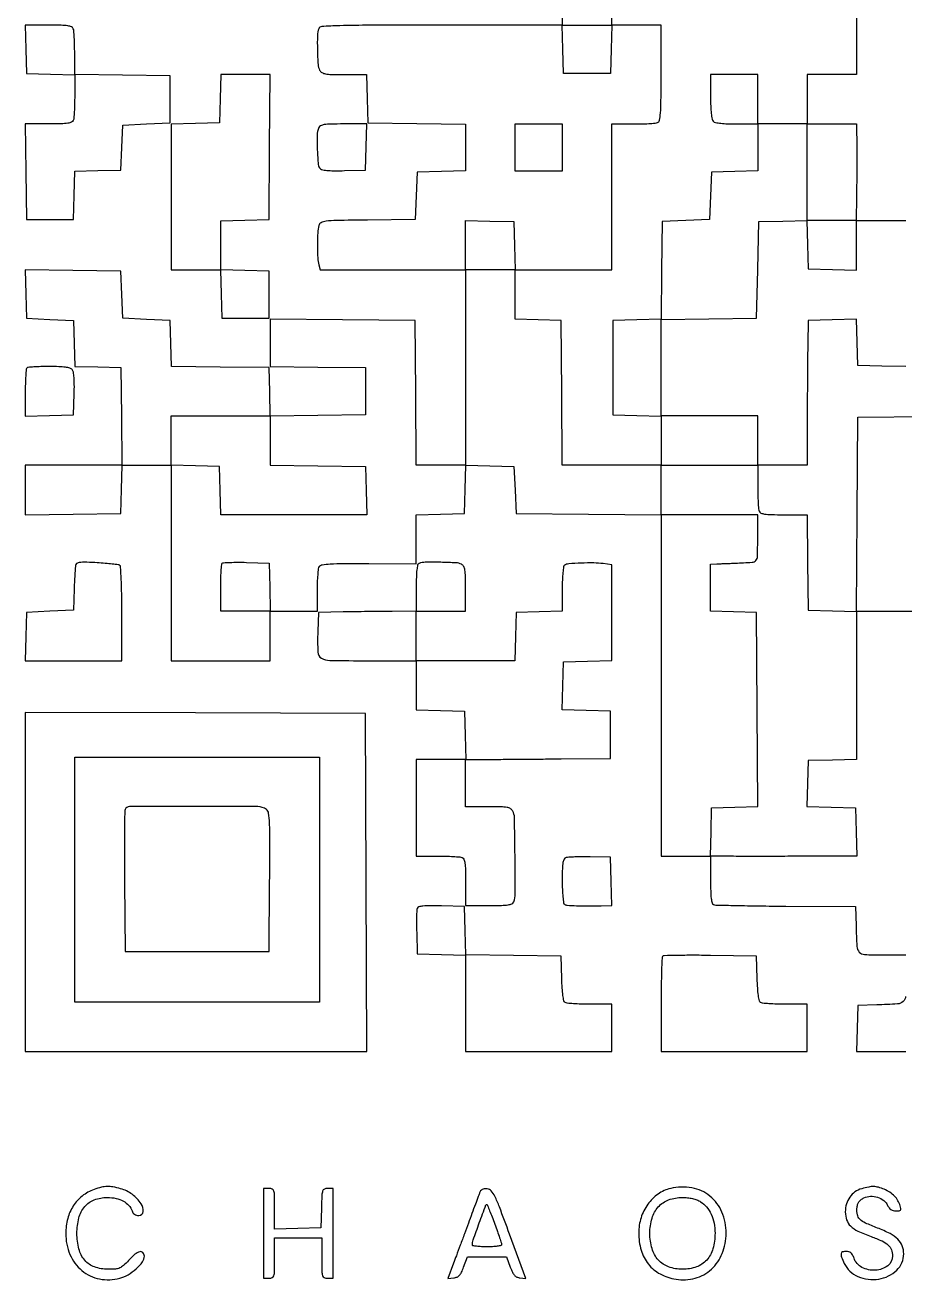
# Model space of a CAD drawing. Extents: x 179 to 1071, y 112 to 1107.
# Drawn here: x 179 to 571, y 112 to 671 of the extents above; entities that cross this region are included whole.
import ezdxf

# ---------------------------------------------------------------- set-up
doc = ezdxf.new("R2010")
doc.units = 0

msp = doc.modelspace()

# ---------------------------------------------------------------- linework, layer by layer
for points in [[(418, 703.5), (418, 671), (364.106989, 671, 0.0007), (332.556661, 670.95586, 0.006554), (318.97782, 670.739847, 0.007067), (310.941408, 670.392867, 0.294906), (309.606989, 669.418213, 0.086367), (309.023507, 666.449984, 0.011239), (309.027935, 659.974971, 0.010175), (309.310907, 653.47568, 0.107293), (310.035184, 650.934259, 0.136006), (311.022586, 649.899014, 0.091279), (312.563926, 649.324752, 0.038489), (315.273569, 649.059313, 0.005178), (321.001352, 649), (330.932337, 649), (331.216168, 638.25), (331.5, 627.5), (353.25, 627.230498), (375, 626.960995), (375, 616.514329), (375, 606.067663), (364.25, 605.783832), (353.5, 605.5), (353, 595), (352.5, 584.5), (331.361515, 584.230437, 0.001427), (317.459037, 584.013453, 0.024017), (312.8718, 583.708014, 0.09083), (310.679986, 583.040383, 0.211071), (309.62517, 581.730437, 0.05536), (309.160196, 578.680379, 0.010242), (309.045339, 572.992822, 0.010253), (309.163644, 567.305123, 0.05519), (309.630286, 564.25), (310.233263, 562), (342.616631, 562), (375, 562), (375, 518.5), (375, 475), (364.013853, 475), (353.027706, 475), (352.763853, 507.25), (352.5, 539.5), (320.25, 539.763853), (288, 540.027706), (288, 529.533741), (288, 519.039775), (309.25, 518.769888), (330.5, 518.5), (330.5, 508), (330.5, 497.5), (309.284032, 497.230211), (288.068065, 496.960423), (287.784032, 507.730211), (287.5, 518.5), (265.784769, 518.769405), (244.069538, 519.038811), (243.784769, 529.269405), (243.5, 539.5), (233, 540), (222.5, 540.5), (222, 551), (221.5, 561.5), (200.215966, 561.769987), (178.931931, 562.039973), (179.215966, 551.269987), (179.5, 540.5), (190, 540), (200.5, 539.5), (200.784601, 529.284601), (201.069202, 519.069202), (211.284601, 518.784601), (221.5, 518.5), (221.769502, 496.75), (222.039005, 475), (200.519502, 475), (179, 475), (179, 463.980112), (179, 452.960225), (200.25, 453.230112), (221.5, 453.5), (221.783832, 464.25), (222.067663, 475), (233.033832, 475), (244, 475), (244, 431.5), (244, 388), (266, 388), (288, 388), (288, 399), (288, 410), (298.5, 410), (309, 410), (309.015313, 419.25, -0.009102), (309.087771, 422.898018, -0.012126), (309.294209, 426.206519, -0.009451), (309.583457, 428.938874, -0.110383), (309.943243, 429.942405, -0.218903), (311.144537, 430.722037, -0.020841), (314.714265, 431.090965, -0.014042), (320.635733, 431.28778, -0.002388), (331.92793, 431.291929), (353, 431.199047), (353, 442.065692), (353, 452.932337), (363.75, 453.216168), (374.5, 453.5), (374.784171, 464.283485), (375.068343, 475.06697), (385.784171, 474.783485), (396.5, 474.5), (397, 464), (397.5, 453.5), (429.75, 453.236147), (462, 452.972294), (462, 376.986147), (462, 301), (473, 301), (484, 301), (484, 290.468615, 0.006207), (484.063528, 285.351, 0.023583), (484.293405, 282.163056, 0.034381), (484.676007, 280.150606, 0.241481), (485.32139, 279.430165, 0.085611), (486.377617, 279.220891, 0.000629), (495.339902, 279.009908, 0.002355), (505.620934, 278.829261, 0.001505), (517.57139, 278.71155), (548.5, 278.5), (548.75078, 270, 0.007926), (549.170229, 260.756564, 0.170244), (550.214363, 258.27627, 0.199796), (552.528292, 257.184972, 0.011573), (560.519052, 257), (571, 257)], [(549.080339, 677.795482, 0.003672), (549.015313, 669.75), (549, 649), (538, 649), (527, 649), (527, 638), (527, 627), (516, 627), (505, 627), (505, 638), (505, 649), (494.5, 649), (484, 649), (484, 639.2, 0.008695), (484.074295, 634.928253, 0.018472), (484.311224, 631.630442, 0.019349), (484.671932, 629.200304, 0.150969), (485.2, 628.2, 0.149044), (486.181224, 627.677271, 0.019949), (488.522984, 627.314516, 0.019071), (491.676508, 627.075482, 0.009379), (495.7, 627), (505, 627), (505, 616.534983), (505, 606.069966), (494.75, 605.784983), (484.5, 605.5), (484, 595), (483.5, 584.5), (473, 584), (462.5, 583.5), (462.230591, 561.783635), (461.961183, 540.06727), (451.230591, 539.783635), (440.5, 539.5), (440.5, 518.5), (440.5, 497.5), (451.25, 497.216168), (462, 496.932337), (462, 485.966168), (462, 475), (440.013853, 475), (418.027706, 475), (417.763853, 507.25), (417.5, 539.5), (407.25, 539.784983), (397, 540.069966), (397, 551.034983), (397, 562), (418.5, 562), (440, 562), (440, 594.5), (440, 627), (449.418213, 627, 0.005951), (453.140776, 627.044305, 0.007831), (456.534475, 627.178303, 0.005915), (459.361889, 627.367894, 0.07203), (460.418213, 627.606989, 0.258697), (461.303854, 628.662537, 0.030015), (461.724422, 631.835307, 0.015901), (461.950434, 637.485827, 0.002045), (462, 649.606989), (462, 671), (451, 671), (440, 671), (440, 681.966168)], [(581.465744, 409.942862), (548.931488, 409.945368), (549.001385, 388.222684, -0.000288), (549.02553, 379.083479, -0.000257), (549.04028, 369.586289, -0.000257), (549.044767, 361.047372, -0.000797), (549.035641, 355.283832), (549, 344.067663), (538.25, 343.783832), (527.5, 343.5), (527.215394, 333.284183), (526.930789, 323.068365), (537.715394, 322.784183), (548.5, 322.5), (548.783832, 311.75), (549.067663, 301), (539.283832, 300.989367, 0.000597), (534.647721, 300.978789, 0.000287), (528.702126, 300.954706, 0.000285), (522.499957, 300.922489, 0.000408), (517, 300.886304, -0.001173), (511.464508, 300.858358, -0.000792), (505.150999, 300.8513, -0.000798), (499.047262, 300.863891, -0.001591), (494.216168, 300.896937), (483.932337, 301), (484.216168, 311.75), (484.5, 322.5), (494.760596, 322.7851), (505.021193, 323.0702), (504.760596, 366.2851), (504.5, 409.5), (494.25, 409.784983), (484, 410.069966), (484, 420.534983), (484, 431), (486.75, 431.112175, -0.000098), (488.172809, 431.169933, -0.000031), (490.307813, 431.256052, -0.000031), (492.69261, 431.351955, -0.000034), (495, 431.444448, 0.006968), (502.462421, 431.847298, 0.194296), (504.183319, 432.682149, 0.179919), (504.906968, 434.497729, 0.005813), (505, 442.5), (505, 453), (483.5, 453), (462, 453), (462, 464), (462, 475), (483.5, 475), (505, 475), (505, 486), (505, 497), (483.5, 497), (462, 497), (462, 518.480112), (462, 539.960225), (483.25, 540.230112), (504.5, 540.5), (505, 562), (505.5, 583.5), (516.25, 583.783832), (527, 584.067663), (527, 605.533832), (527, 627), (538, 627), (549, 627), (549.058431, 616.25, -0.001254), (549.072759, 611.356279, -0.000736), (549.066605, 605.5, -0.000736), (549.043219, 599.643724, -0.001254), (549.004205, 594.75), (548.891548, 584), (559.945774, 584), (571, 584)], [(571, 518.932337), (560.25, 519.216168), (549.5, 519.5), (549.214647, 529.783473), (548.929295, 540.066946), (538.214647, 539.783473), (527.5, 539.5), (527.296894, 529, 0.002228), (527.21541, 523.526299, 0.000669), (527.139675, 515.195312, 0.000671), (527.079753, 505.847196, 0.000728), (527.046894, 496.75), (527, 475), (516, 475), (505, 475), (505, 465.581787, 0.005951), (505.044305, 461.859224, 0.007831), (505.178303, 458.465525, 0.005915), (505.367894, 455.638111, 0.07203), (505.606989, 454.581787, 0.20506), (506.397746, 453.767796, 0.063156), (508.083197, 453.302751, 0.030412), (511.031766, 453.059624, 0.005366), (516.587101, 453), (526.960225, 453), (527.230112, 431.75), (527.5, 410.5), (538.239352, 410.216276), (548.978704, 409.932553), (549.239352, 453.216276), (549.5, 496.5), (581.75, 496.763853)], [(570.815028, 238.528292, -0.199796), (569.72373, 236.214363, -0.170244), (567.243436, 235.170229, -0.007926), (558, 234.75078), (549.5, 234.5), (549.215017, 224.25), (548.930034, 214), (570.965017, 214)]]:
    msp.add_lwpolyline(points, format="xyb")
for points in [[(179.216168, 660.25), (179.5, 649.5), (190.25, 649.216168), (201, 648.932337), (201, 639.547956, -0.005972), (200.955693, 635.838356, -0.007852), (200.821697, 632.455587, -0.005942), (200.632085, 629.63733, -0.07196), (200.393011, 628.581787, -0.205375), (199.600936, 627.767424, -0.06298), (197.910439, 627.30255, -0.030314), (194.952052, 627.059548, -0.005337), (189.373124, 627), (178.960225, 627), (179.230112, 605.75), (179.5, 584.5), (190, 584.5), (200.5, 584.5), (200.783481, 595.215387), (201.066961, 605.930773), (211.283481, 606.215387), (221.5, 606.5), (222, 616.5), (222.5, 626.5), (233, 627), (243.5, 627.5), (243.5, 638), (243.5, 648.5), (222.25, 648.769888), (201, 649.039775), (201, 658.4381, 0.005963), (200.955694, 662.153043, 0.007843), (200.821697, 665.540317, 0.005931), (200.632094, 668.362347, 0.071989), (200.393011, 669.418213, 0.205485), (199.600474, 670.232706, 0.062919), (197.908208, 670.697521, 0.03028), (194.946379, 670.940479, 0.005326), (189.359179, 671), (178.932337, 671)], [(309.606989, 625.418213, 0.086223), (308.923279, 621.945355, 0.016389), (308.99063, 615.476136, 0.011553), (309.424637, 608.938763, 0.199764), (310.399285, 607.083586, 0.132968), (311.486141, 606.587315, 0.020746), (313.849829, 606.296386, 0.018924), (317.042317, 606.15859, 0.009044), (321.149285, 606.211141), (330.5, 606.5), (330.784983, 616.75), (331.069966, 627), (320.641972, 627, 0.005326), (315.054089, 626.940481, 0.030277), (312.091976, 626.697526, 0.062914), (310.399564, 626.232716, 0.205495)], [(179.666667, 518.333333, 0.178637), (179.399783, 517.754242, 0.004491), (179.195833, 514.817145, 0.009085), (179.048275, 511.320751, 0.006002), (179, 507.299502), (179, 496.932337), (189.75, 497.216168), (200.5, 497.5), (200.788859, 506.850715, 0.009044), (200.84141, 510.957683, 0.018924), (200.703614, 514.150171, 0.020746), (200.412685, 516.513859, 0.132968), (199.916414, 517.600715, 0.15069), (198.902086, 518.26374, 0.036445), (196.917147, 518.680501, 0.025371), (193.954939, 518.928023, 0.008159), (189.544222, 519, 0.006752), (185.966282, 518.951682, 0.010096), (182.843199, 518.804167, 0.005479), (180.235872, 518.599466, 0.175801)], [(201.520025, 430.840539, 0.065766), (201.316368, 429.916433, 0.004047), (201.097966, 427.103158, 0.005956), (200.904274, 423.736596, 0.004374), (200.766667, 420), (200.5, 410.5), (190, 410), (179.5, 409.5), (179.216168, 398.75), (178.932337, 388), (200.466168, 388), (222, 388), (222, 408.940983, 0.003953), (221.934685, 417.203101, 0.006906), (221.731934, 424.045548, 0.002339), (221.45476, 429.801898, 0.245891), (221.064731, 430.459994, 0.105636), (220.362798, 430.710731, 0.004525), (217.742419, 431.036113, 0.007572), (214.607647, 431.348576, 0.005304), (211.068089, 431.60955, 0.006377), (206.456359, 431.841421, 0.029471), (203.786669, 431.784167, 0.053966), (202.194851, 431.481006, 0.235862)], [(287.783832, 420.75), (288.067663, 410), (277.033832, 410), (266, 410), (266, 420.333333, -0.006317), (266.050668, 424.343898, -0.009512), (266.205463, 427.836713, -0.004898), (266.419778, 430.762931, -0.177451), (266.699448, 431.366114, -0.183378), (267.300668, 431.636532, -0.005301), (270.145783, 431.777033, -0.010046), (273.547259, 431.840477, -0.006672), (277.449448, 431.782781), (287.5, 431.5)], [(354.25, 431.305712, 0.250899), (353.653546, 430.622679, 0.02798), (353.291337, 428.515621, 0.021943), (353.064861, 425.304666, 0.006634), (353, 420.416667), (353, 410), (342.25, 409.954554, 0.001152), (337.339105, 409.922475, 0.000664), (331.426562, 409.86237, 0.000664), (325.490286, 409.786257, 0.001111), (320.5, 409.704554), (309.5, 409.5), (309.204946, 401, 0.017378), (309.205453, 391.813808, 0.257598), (310.800938, 389.146345, 0.129107), (314.504163, 388.118547, 0.003484), (331.519052, 388), (353, 388), (353, 377.033832), (353, 366.067663), (363.75, 365.783832), (374.5, 365.5), (374.783832, 354.75), (375.067663, 344), (364.033832, 344), (353, 344), (353, 322.5), (353, 301), (362.418213, 301, -0.005951), (366.140776, 300.955695, -0.007831), (369.534475, 300.821697, -0.005915), (372.361889, 300.632106, -0.07203), (373.418213, 300.393011, -0.205218), (374.23239, 299.601595, -0.063068), (374.69735, 297.913621, -0.030363), (374.940414, 294.960143, -0.005351), (375, 289.393011), (375, 279), (385.393011, 279, 0.005351), (390.960143, 279.059586, 0.030363), (393.913621, 279.30265, 0.063068), (395.601595, 279.76761, 0.205218), (396.393011, 280.581787, 0.092035), (397.082732, 284.311621, 0.002469), (396.988198, 301.079487, 0.002013), (396.739749, 318.093092, 0.118746), (395.964816, 321.065741, 0.136247), (394.97615, 322.101327, 0.091172), (393.431565, 322.675502, 0.038385), (390.714599, 322.940782, 0.005149), (384.964816, 323), (375, 323), (375, 333.5), (375, 344), (385.25, 344.051249, 0.000534), (390.634636, 344.08392, 0.000154), (398.951562, 344.145827, 0.000155), (408.325425, 344.221401, 0.000165), (417.5, 344.301249), (439.5, 344.5), (439.5, 355), (439.5, 365.5), (428.716515, 365.784171), (417.93303, 366.068343), (418.216515, 376.784171), (418.5, 387.5), (429.25, 387.783832), (440, 388.067663), (440, 409.402163), (440, 430.736662), (436.25, 431.228224, 0.030191), (432.070082, 431.521196, 0.012557), (426.410786, 431.433465, 0.008012), (420.869924, 431.119316, 0.120811), (419.047221, 430.529184, 0.221212), (418.609612, 429.863881, 0.011873), (418.292763, 427.293564, 0.015881), (418.071187, 423.998726, 0.008847), (418, 419.975966), (418, 410.069966), (407.75, 409.784983), (397.5, 409.5), (397.216168, 398.75), (396.932337, 388), (374.966168, 388), (353, 388), (353, 399), (353, 410), (364, 410), (375, 410), (375, 419.964816, 0.005312), (374.939994, 425.61283, 0.03659), (374.67863, 428.373449, 0.084143), (374.128551, 429.95139, 0.145023), (373.146949, 430.921355, 0.110515), (370.797112, 431.574879, 0.007697), (363.900922, 431.821382, 0.008766), (357.061128, 431.840574, 0.086865)], [(223.453816, 321.740243, 0.089548), (223.261817, 320.729866, 0.000598), (223.19019, 311.747155, 0.00234), (223.168607, 301.460077, 0.00149), (223.235201, 289.490243), (223.5, 258.5), (255.5, 258.5), (287.5, 258.5), (287.765726, 289.5, 0.001225), (287.879013, 308.006621, 0.012082), (287.71941, 315.793845, 0.024457), (287.315418, 320.099227, 0.201729), (286.324597, 321.75, 0.157681), (282.495237, 323.016106, 0.001671), (254.221233, 323.106234, 0.001077), (225.335041, 323.03952, 0.309316)], [(419.75, 300.328083, 0.194519), (418.828773, 299.629012, 0.092714), (418.306364, 298.208976, 0.036871), (418.056246, 295.553468, 0.005051), (418, 289.985693, 0.009063), (418.069327, 286.161326, 0.013756), (418.281203, 282.842866, 0.008353), (418.576429, 280.119345, 0.226913), (418.957287, 279.526398, 0.121482), (420.247189, 279.110653, 0.007502), (424.297703, 278.887604, 0.010325), (429.338105, 278.790019, 0.00632), (435.283832, 278.872858), (440.067663, 279), (439.783832, 289.75), (439.5, 300.5), (430.5, 300.651407, 0.005154), (426.925513, 300.674691, 0.006569), (423.629687, 300.618886, 0.005222), (420.874884, 300.507225, 0.053537)], [(353.442274, 277.710164, 0.081166), (353.248144, 276.773814, 0.005233), (353.158783, 273.980936, 0.007531), (353.137174, 270.634259, 0.005535), (353.210159, 266.924983), (353.5, 257.5), (364.25, 257.216168), (375, 256.932337), (375, 235.466168), (375, 214), (407.5, 214), (440, 214), (440, 224.5), (440, 235), (430.25, 235.015313, -0.007309), (426.426877, 235.077211, -0.010173), (423.008274, 235.252233, -0.006962), (420.172107, 235.495095, -0.117226), (419.288805, 235.800347, -0.199883), (418.737468, 236.589, -0.01918), (418.315749, 238.944063, -0.019108), (417.987032, 242.199826, -0.00836), (417.788805, 246.535034), (417.5, 256.5), (396.283631, 256.76979), (375.067262, 257.03958), (374.783631, 267.76979), (374.5, 278.5), (364.232115, 278.785181, 0.005823), (359.049899, 278.868732, 0.025951), (356.012272, 278.724596, 0.043922), (354.172333, 278.376284, 0.236652)], [(462.686388, 256.353055, 0.189241), (462.408044, 255.714979, 0.001349), (462.201626, 249.748501, 0.00489), (462.049525, 242.868937, 0.003082), (462, 234.833333), (462, 214), (494.5, 214), (527, 214), (527, 224.5), (527, 235), (517.25, 235.015313, -0.007309), (513.426877, 235.077211, -0.010173), (510.008274, 235.252233, -0.006962), (507.172107, 235.495095, -0.117226), (506.288805, 235.800347, -0.199883), (505.737468, 236.589, -0.01918), (505.315749, 238.944063, -0.019108), (504.987032, 242.199826, -0.00836), (504.788805, 246.535034), (504.5, 256.5), (483.936388, 256.769721, 0.003162), (476.00418, 256.823589, 0.005018), (469.21171, 256.758585, 0.001402), (463.323998, 256.626628, 0.192368)], [(209.655189, 152.541351, 0.080572), (204.385631, 149.640005, 0.083708), (200.383351, 145.253956, 0.07932), (197.889736, 139.584143, 0.063104), (197.021962, 132.946344, 0.101343), (198.889706, 123.638956, 0.119999), (204.227429, 116.453295, 0.124848), (212.085579, 112.70926, 0.115321), (221.03037, 113.008178, 0.069351), (224.730123, 114.579014, 0.048484), (228.378093, 117.277477, 0.049824), (231.151484, 120.330432, 0.160837), (232, 122.9, 0.187929), (231.393959, 124.455473, 0.280203), (230.030179, 124.84963, 0.109138), (227.815013, 123.689461, 0.03137), (225, 121, -0.019586), (222.669707, 118.666222, -0.084528), (221.034017, 117.598484, -0.083656), (219.128831, 117.126702, -0.018958), (215.788469, 117, -0.087195), (209.83315, 118.046504, -0.128603), (205.485521, 121.044563, -0.115853), (202.872246, 126.056664, -0.062566), (202, 133, -0.062772), (202.866655, 139.875974, -0.113001), (205.45697, 144.90285, -0.126935), (209.727359, 147.93493, -0.09148), (215.5, 149, -0.051987), (219.398706, 148.593539, -0.073405), (222.669117, 147.383755, -0.08529), (225.08797, 145.463375, -0.105962), (226.508279, 142.973915, 0.084328), (226.936101, 142.14322, 0.08871), (227.60805, 141.517245, 0.082371), (228.499882, 141.131044, 0.061149), (229.567388, 141, 0.379294), (231.48753, 142.701362, 0.181833), (230.645003, 146.158303, 0.083838), (226.570587, 150.393249, 0.091912), (221.453076, 152.891347, 0.022282), (218.037686, 153.677559, 0.052888), (215.440816, 153.875357, 0.054065), (212.894783, 153.52258, 0.024202)], [(285, 133), (285, 113), (287.5, 113, 0.104331), (288.950811, 113.306062, 0.224677), (289.680556, 114.15, 0.064117), (289.955995, 116.064536, 0.003707), (290, 122), (290, 131), (300.5, 131), (311, 131), (311, 122, 0.003707), (311.044005, 116.064536, 0.064117), (311.319444, 114.15, 0.224677), (312.049189, 113.306062, 0.104331), (313.5, 113), (316, 113), (316, 133), (316, 153), (313.538933, 153, 0.108827), (312.119531, 152.687359, 0.211231), (311.367862, 151.831808, 0.063773), (311.023151, 149.90618, 0.004188), (310.788933, 144.25), (310.5, 135.5), (300.25, 135.215017), (290, 134.930034), (290, 143.965017, 0.003684), (289.956076, 149.925856, 0.063889), (289.680824, 151.846502, 0.224551), (288.950864, 152.692806, 0.104705), (287.5, 153), (285, 153)], [(381.129369, 150.816376, 0.001464), (380.587313, 149.362908, 0.000153), (379.326753, 145.949185, 0.00019), (377.827942, 141.881687, 0.000152), (376.216753, 137.5, -0.000437), (374.481531, 132.7893, -0.000352), (372.608639, 127.729509, -0.000356), (370.872401, 123.05923, -0.000915), (369.608429, 119.685562), (367.041118, 112.871123), (369.747871, 113.185562, 0.072298), (371.189784, 113.569134, 0.107961), (372.247949, 114.323657, 0.075118), (373.138829, 115.664856, 0.020915), (374.111124, 118), (375.767624, 122.5), (384.5, 122.5), (393.232376, 122.5), (394.888876, 118, 0.021097), (395.852159, 115.688858, 0.073104), (396.741855, 114.339853, 0.105695), (397.786596, 113.576194, 0.076255), (399.182635, 113.192267), (401.819894, 112.884535), (394.547945, 132.692267, 0.002229), (390.044263, 144.792597, 0.024203), (387.972741, 149.569654, 0.068545), (386.395405, 151.902974, 0.181995), (384.638483, 152.816376, 0.047511), (383.318171, 152.848638, 0.112346), (382.381873, 152.564873, 0.118134), (381.689277, 151.915494, 0.055688)], [(466.263634, 153.026726, 0.094991), (460.638528, 150.497359, 0.084067), (456.065209, 145.975665, 0.08011), (453.071576, 139.985524, 0.074995), (452.021962, 133.217881, 0.07203), (453.107641, 125.494433, 0.098731), (456.342112, 119.285994, 0.101816), (461.620205, 114.923141, 0.080987), (468.637377, 112.549378, 0.110351), (477.111606, 113.017954, 0.117207), (484.371342, 117.063503, 0.112484), (489.240801, 124.105023, 0.095538), (490.956076, 133, 0.098713), (489.06761, 142.47219, 0.124583), (483.738155, 149.608324, 0.126379), (475.72203, 153.284836, 0.103301)], [(551.312913, 152.897522, 0.082177), (548.292014, 151.454546, 0.086827), (545.962847, 149.137326, 0.083809), (544.501193, 146.092222, 0.070188), (544, 142.539455, 0.082585), (544.594199, 138.966488, 0.120704), (546.307341, 136.292794, 0.081222), (549.621596, 134.032079, 0.022252), (555.485046, 131.607894, -0.020792), (560.326006, 129.622972, -0.076845), (563.073614, 127.806736, -0.118755), (564.499902, 125.70809, -0.090374), (565, 122.963858, -0.233183), (562.844483, 118.59323, -0.15018), (557.4458, 116.583878, -0.134824), (551.413393, 117.868727, -0.191667), (547.862107, 121.965715, 0.038502), (547.231476, 123.407215, 0.090618), (546.504889, 124.324131, 0.108498), (545.591189, 124.827803, 0.072036), (544.402175, 125, 0.082848), (542.793787, 124.731655, 0.276037), (542.130263, 123.946287, 0.133914), (542.283206, 122.472476, 0.018356), (543.516158, 119.607192, 0.183656), (549.615856, 113.757652, 0.141693), (558.841434, 112.648147, 0.150309), (566.857007, 116.621517, 0.205889), (570, 123.930703, 0.094703), (569.323979, 127.467845, 0.105141), (567.39948, 130.359631, 0.075039), (563.886061, 132.890714, 0.02738), (558.272437, 135.395896, -0.014704), (552.940495, 137.615122, -0.08629), (550.439851, 139.311133, -0.149983), (549.34223, 141.296985, -0.075914), (549.181769, 144.177721, -0.042713), (549.483584, 145.824464, -0.0808), (550.042099, 147.049084, -0.084289), (550.941448, 148.000404, -0.050107), (552.278402, 148.811224, -0.103552), (555.18255, 149.517803, -0.084912), (558.352482, 149.080388, -0.087657), (561.108932, 147.640418, -0.122354), (562.831226, 145.471073, 0.055766), (563.492362, 144.365481, 0.083555), (564.31077, 143.597355, 0.085589), (565.319955, 143.151233, 0.061445), (566.545949, 143, 0.028262), (567.94926, 143.079384, 0.191205), (568.551092, 143.401066, 0.216058), (568.72705, 144.021134, 0.036699), (568.449107, 145.25, 0.06074), (567.428849, 147.552356, 0.058003), (565.872108, 149.581814, 0.054954), (563.806715, 151.289187, 0.04518), (561.282119, 152.638016, 0.031774), (558.75769, 153.522106, 0.061907), (556.650852, 153.839838, 0.055652), (554.387265, 153.646592, 0.021323)], [(387.9425, 137.155947, -0.003393), (389.113959, 133.911113, -0.004902), (390.10186, 131.025739, -0.00263), (390.899392, 128.57661, -0.077542), (391, 127.931781, -0.352746), (390.704117, 127.564568, -0.017987), (389.090625, 127.273711, -0.022134), (386.991956, 127.067125, -0.013466), (384.5, 127, -0.011914), (382.007943, 127.059389, -0.019645), (379.909375, 127.242299, -0.01446), (378.271191, 127.49851, -0.361275), (378, 127.824848, -0.084149), (378.387482, 130.110887, -0.003752), (381.095105, 137.685397, -0.001575), (384.03925, 145.65273, -0.546004), (384.566039, 145.767294, -0.102369), (384.751847, 145.484538, -0.000918), (385.689446, 143.106139, -0.003109), (386.747542, 140.357391, -0.001997)], [(479.580035, 147.114322, -0.082582), (482.266926, 144.793706, -0.066335), (484.302419, 141.555312, -0.05998), (485.572691, 137.574108, -0.047295), (486, 133.066752, -0.067135), (485.067204, 126.150874, -0.117101), (482.301527, 121.103669, -0.125697), (477.724991, 118.063911, -0.084252), (471.5, 117.007476, -0.086955), (465.363285, 118.082849, -0.122446), (460.768283, 121.163638, -0.114665), (457.955747, 126.213599, -0.070071), (457, 133, -0.070071), (457.955747, 139.786401, -0.114665), (460.768283, 144.836362, -0.122446), (465.363285, 147.917151, -0.086955), (471.5, 148.992524, -0.027141), (473.797126, 148.867742, -0.029974), (475.991017, 148.494612, -0.032144), (477.960412, 147.901209, -0.047703)]]:
    msp.add_lwpolyline(points, format="xyb", close=True)
for points in [[(439.783832, 660.25), (439.5, 649.5), (429, 649.5), (418.5, 649.5), (418.216168, 660.25), (417.932337, 671), (429, 671), (440.067663, 671)], [(265.783832, 638.25), (265.5, 627.5), (254.75, 627.216168), (244, 626.932337), (244, 594.466168), (244, 562), (254.966168, 562), (265.932337, 562), (266.216168, 551.25), (266.5, 540.5), (277, 540.5), (287.5, 540.5), (287.5, 551), (287.5, 561.5), (276.75, 561.783832), (266, 562.067663), (266, 573), (266, 583.932337), (276.75, 584.216168), (287.5, 584.5), (287.763695, 616.75), (288.027389, 649), (277.047526, 649), (266.067663, 649)], [(418, 616.5), (418, 606), (407.5, 606), (397, 606), (397, 616.5), (397, 627), (407.5, 627), (418, 627)], [(396.783832, 572.75), (397.067663, 562), (386.033832, 562), (375, 562), (375, 573.033832), (375, 584.067663), (385.75, 583.783832), (396.5, 583.5)], [(527.216168, 573.25), (527.5, 562.5), (538.25, 562.216168), (549, 561.932337), (549, 572.966168), (549, 584), (537.966168, 584), (526.932337, 584)], [(288, 486.019888), (288, 475.039775), (309.25, 474.769888), (330.5, 474.5), (330.783832, 463.75), (331.067663, 453), (298.567663, 453), (266.067663, 453), (265.783832, 463.75), (265.5, 474.5), (254.75, 474.783832), (244, 475.067663), (244, 486.033832), (244, 497), (266, 497), (288, 497)], [(179, 289.506286), (179, 214), (255.006326, 214), (331.012652, 214), (330.756326, 289.25), (330.5, 364.5), (254.75, 364.756286), (179, 365.012572)], [(310, 290.5), (310, 236), (255.5, 236), (201, 236), (201, 290.5), (201, 345), (255.5, 345), (310, 345)]]:
    msp.add_lwpolyline(points, close=True)

doc.saveas('drawing.dxf')
